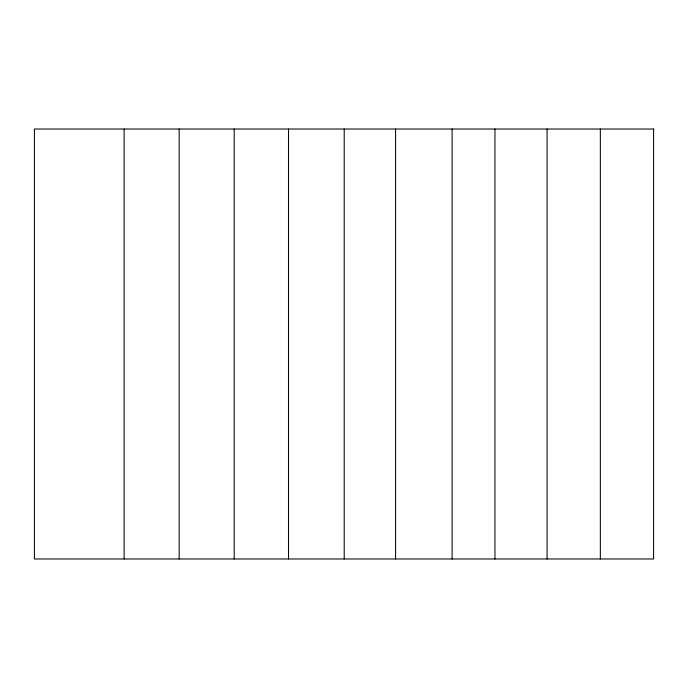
<?xml version="1.0" encoding="UTF-8"?>
<svg xmlns="http://www.w3.org/2000/svg" width="688" height="688" viewBox="0 0 688 688"><rect width="100%" height="100%" fill="white"/><g stroke="black" fill="none" stroke-linecap="round" stroke-linejoin="round"><path stroke-width="1.03" d="M600.34 129.026L600.34 558.974M547.08 129.026L547.08 558.974M494.947 129.026L494.947 558.974M452.111 129.026L452.111 558.974M395.574 129.026L395.574 558.974M344.206 129.026L344.206 558.974M288.504 129.026L288.504 558.974M234.204 129.026L234.204 558.974M179.164 129.026L179.164 558.974M124.124 129.026L124.124 558.974M653.6 129.026L34.4 129.026L34.4 558.974L653.6 558.974L653.6 129.026"/></g></svg>
